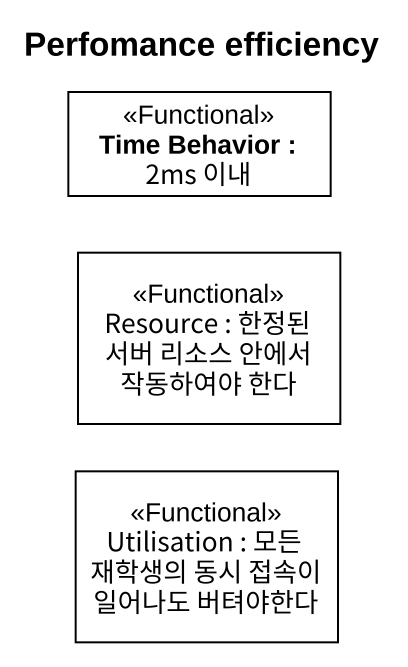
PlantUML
@startuml
title Perfomance efficiency
hide circle
hide empty members
class "Time Behavior : 2ms 이내" as Time_Behavior_2ms_이내 <<Functional>>
class "Resource : 한정된 서버 리소스 안에서 작동하여야 한다" as Resource_한정된_서버_리소스_안에서 <<Functional>>
class "Utilisation : 모든 재학생의 동시 접속이 일어나도 버텨야한다" as Utilisation_모든_재학생의_동시_접속이 <<Functional>>
@enduml
